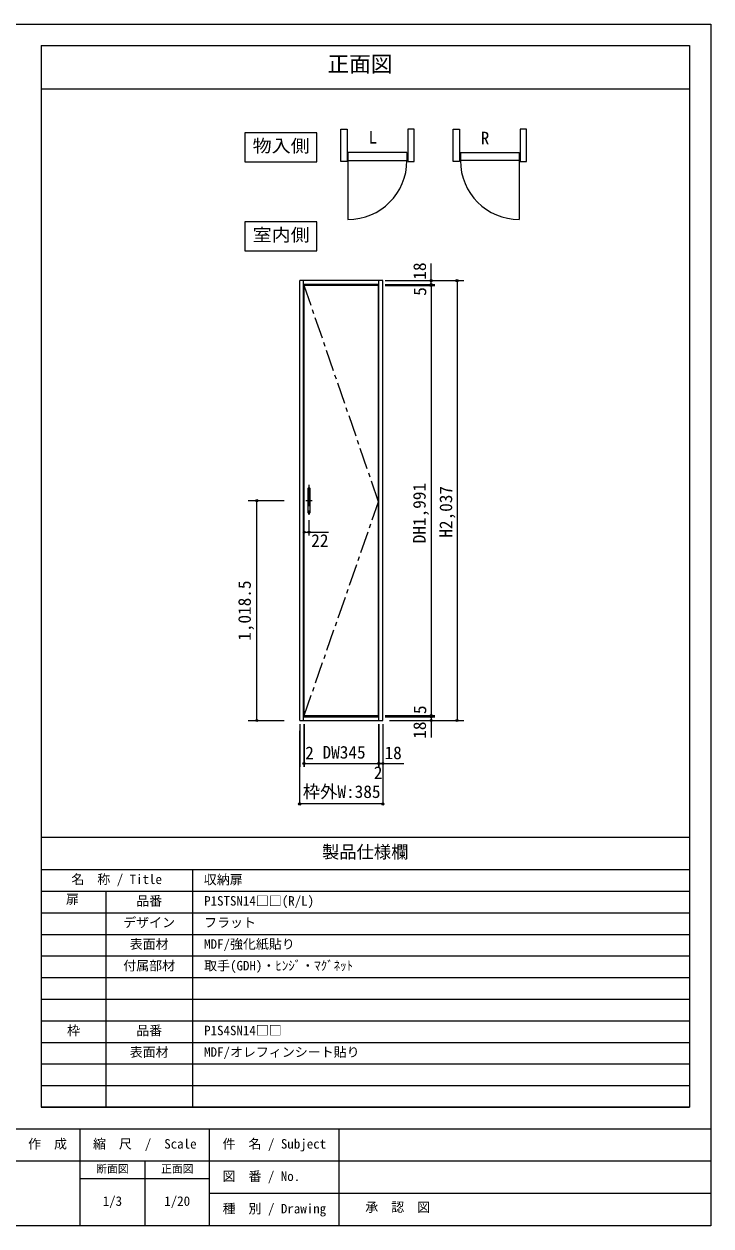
# Model space of a CAD drawing. Units: millimetres on the paper, enlarged 10 times, with parts at other scales. Extents: x -2058 to 1892, y -400 to 2383.
# Drawn here: x 303 to 1892, y -400 to 2383 of the extents above; entities that cross this region are included whole.
import ezdxf
from ezdxf.enums import TextEntityAlignment as Align

# ---------------------------------------------------------------- set-up
doc = ezdxf.new("R2010")
doc.units = ezdxf.units.MM
doc.header["$LTSCALE"] = 10
doc.header["$PDMODE"] = 32
doc.header["$PDSIZE"] = 5
doc.linetypes.add('CHAIN1', pattern=[8, 5, -1, 1, -1])
doc.layers.add('0-0_0', color=7, linetype='Continuous', lineweight=18)
doc.layers.add('3-8', color=4, linetype='Continuous', lineweight=18)
doc.layers.add('9-0', color=7, linetype='Continuous')
doc.styles.add('ＭＳ ゴシック', font='')
doc.styles.get('ＭＳ ゴシック').set_extended_font_data('MS Gothic')

msp = doc.modelspace()

# ---------------------------------------------------------------- linework, layer by layer
at = {"layer": '0-0_0'}
for p, q in [((1892.04, 2382.81), (1892.04, -399.69)), ((342.04, 2332.81), (342.04, -124.69)), ((342.04, 2332.81), (1842.04, 2332.81)), ((1842.04, 2332.81), (1842.04, -124.69)), ((342.04, 2232.81), (1842.04, 2232.81)), ((342.04, 500.31), (1842.04, 500.31)), ((342.04, 425.31), (1842.04, 425.31)), ((692.04, 425.31), (692.04, -124.69)), ((342.04, 375.31), (1842.04, 375.31)), ((492.04, 375.31), (492.04, -124.69)), ((342.04, 325.31), (1842.04, 325.31)), ((342.04, 275.31), (1842.04, 275.31)), ((342.04, 225.31), (1842.04, 225.31)), ((342.04, 175.31), (1842.04, 175.31)), ((342.04, 175.31), (1842.04, 175.31)), ((342.04, 125.31), (1842.04, 125.31)), ((342.04, 125.31), (1842.04, 125.31)), ((342.04, 75.31), (1842.04, 75.31)), ((342.04, 75.31), (1842.04, 75.31)), ((342.04, 25.31), (1842.04, 25.31)), ((342.04, -24.69), (1842.04, -24.69)), ((342.04, -74.69), (1842.04, -74.69)), ((1842.04, -124.69), (342.04, -124.69)), ((342.04, -124.69), (1842.04, -124.69)), ((-2057.96, -174.69), (1892.04, -174.69)), ((432.04, -174.69), (432.04, -399.69)), ((732.04, -399.69), (732.04, -174.69)), ((1032.04, -399.69), (1032.04, -174.69)), ((1892.04, -249.69), (-1257.96, -249.69)), ((582.04, -249.69), (582.04, -399.69)), ((432.04, -289.69), (732.04, -289.69)), ((1892.04, -324.69), (732.04, -324.69)), ((1892.04, -399.69), (-2057.96, -399.69))]:
    msp.add_line(p, q, dxfattribs=at)
msp.add_lwpolyline([(-2057.96, -399.69), (-2057.96, 2382.81), (1892.04, 2382.81)], dxfattribs=at)
at = {"layer": '3-8', "color": 7}
for p, q in [((979.82, 2064), (979.82, 2130.67)), ((813.15, 2064), (979.82, 2064)), ((1052.13, 2085.37), (1052.13, 2066.62)), ((1188.45, 2085.37), (1052.13, 2085.37)), ((1052.13, 2066.62), (1188.45, 2066.62)), ((1188.45, 2085.37), (1188.45, 2066.62)), ((1190.32, 2085.37), (1190.32, 2066.62)), ((1310.33, 2085.37), (1310.33, 2066.62)), ((1312.21, 2085.37), (1448.52, 2085.37)), ((1312.21, 2085.37), (1312.21, 2066.62)), ((1448.52, 2066.62), (1312.21, 2066.62)), ((1448.52, 2085.37), (1448.52, 2066.62)), ((1132.88, 1788.82), (940.38, 1788.82)), ((940.38, 770.32), (940.38, 1788.82)), ((949.38, 770.32), (949.38, 1788.82)), ((1123.88, 770.32), (1123.88, 1788.82)), ((1123.88, 1779.82), (949.38, 1779.82)), ((950.88, 781.82), (950.88, 1777.32)), ((959.75, 1251.07), (959.75, 1308.07)), ((960.5, 1308.82), (963.25, 1308.82)), ((964, 1308.07), (964, 1251.07)), ((963.25, 1250.32), (960.5, 1250.32)), ((949.3, 779.32), (1123.88, 779.32)), ((950.88, 781.82), (1122.88, 781.82)), ((940.38, 770.32), (949.38, 770.32)), ((949.3, 770.32), (1123.88, 770.32))]:
    msp.add_line(p, q, dxfattribs=at)
at = {"layer": '3-8'}
for p, q in [((1052.13, 2075.99), (1052.13, 1930.3)), ((1448.52, 2075.99), (1448.52, 1930.3)), ((1244.51, 1788.82), (1244.51, 1828.38)), ((1137.88, 1788.82), (1320.14, 1788.82)), ((1244.51, 1779.82), (1244.51, 1788.82)), ((1304.5, 1788.82), (1304.5, 770.32)), ((1137.88, 1779.82), (1253.01, 1779.82)), ((1137.88, 1777.32), (1253.01, 1777.32)), ((1244.51, 1779.82), (1244.51, 770.32)), ((821.13, 1279.57), (904.63, 1279.57)), ((841.13, 770.32), (841.13, 1279.57)), ((961.88, 1234.14), (961.88, 1199.05)), ((1137.88, 781.82), (1253.01, 781.82)), ((1137.88, 779.32), (1253.01, 779.32)), ((1244.51, 779.32), (1244.51, 770.32)), ((821.13, 770.32), (904.63, 770.32)), ((940.88, 761.82), (940.88, 663.47)), ((949.88, 761.82), (949.88, 663.47)), ((950.88, 761.82), (950.88, 663.47)), ((1122.88, 761.82), (1122.88, 663.47)), ((1123.88, 761.82), (1123.88, 663.47)), ((1132.88, 761.82), (1132.88, 577.3)), ((1147.88, 770.32), (1320.14, 770.32)), ((1244.51, 770.32), (1244.51, 730.77)), ((940.38, 577.3), (940.38, 746.82)), ((949.72, 670.97), (1132.88, 670.97)), ((1132.88, 670.97), (1181.63, 670.97)), ((1132.88, 577.3), (940.38, 577.3))]:
    msp.add_line(p, q, dxfattribs=at)
at = {"layer": '3-8', "linetype": 'CHAIN1'}
for p, q in [((1122.88, 1277.07), (950.88, 1777.32)), ((961.88, 1316.32), (961.88, 1242.82)), ((950.88, 781.82), (1122.88, 1277.07)), ((954.38, 1279.57), (969.38, 1279.57))]:
    msp.add_line(p, q, dxfattribs=at)
at = {"layer": '3-8', "color": 7}
for points in [[(979.82, 2130.67), (813.15, 2130.67), (813.15, 2064)], [(1123.88, 770.32), (1132.88, 770.32), (1132.88, 1788.82)], [(1122.88, 781.82), (1122.88, 1777.32), (950.88, 1777.32)]]:
    msp.add_lwpolyline(points, dxfattribs=at)
for points in [[(1050.26, 2064.74), (1035.26, 2064.74), (1035.26, 2139.74), (1050.26, 2139.74)], [(1190.32, 2064.74), (1205.32, 2064.74), (1205.32, 2139.74), (1190.32, 2139.74)], [(1310.33, 2064.74), (1295.33, 2064.74), (1295.33, 2139.74), (1310.33, 2139.74)], [(1450.4, 2064.74), (1465.4, 2064.74), (1465.4, 2139.74), (1450.4, 2139.74)], [(979.82, 1924.55), (813.15, 1924.55), (813.15, 1857.89), (979.82, 1857.89)]]:
    msp.add_lwpolyline(points, close=True, dxfattribs=at)
at = {"layer": '3-8'}
msp.add_lwpolyline([(950.88, 1206.55), (961.88, 1206.55), (1006.92, 1206.55)], dxfattribs=at)
for centre, start, end in [((1052.13, 2066.62), 270, 0), ((1448.52, 2066.62), 180, 270)]:
    msp.add_arc(centre, 136.31, start, end, dxfattribs=at)
at = {"layer": '3-8', "color": 7}
for centre, start, end in [((960.5, 1308.07), 90, 180), ((963.25, 1308.07), 0, 90), ((960.5, 1251.07), 180, 270), ((963.25, 1251.07), 270, 0)]:
    msp.add_arc(centre, 0.75, start, end, dxfattribs=at)
at = {"layer": '3-8'}
for p in [(1244.51, 1788.82), (1244.51, 1779.82), (1304.5, 1788.82), (1244.51, 1777.32), (841.13, 1279.57), (950.88, 1206.55), (961.88, 1206.55), (1244.51, 781.82), (1244.51, 779.32), (841.13, 770.32), (1244.51, 770.32), (1304.5, 770.32), (949.88, 670.97), (950.88, 670.97), (1122.88, 670.97), (1123.88, 670.97), (1132.88, 670.97), (940.38, 577.3), (1132.88, 577.3)]:
    msp.add_point(p, dxfattribs=at)

# ---------------------------------------------------------------- texts
at = {"layer": '0-0_0', "style": 'ＭＳ ゴシック'}
for s, height, p in [('正面図 ', 36.66, (1005.06, 2260.98)), ('製品仕様欄', 29.33, (992.04, 442.81)), ('名\u3000称 / Title', 21.99, (412.04, 385.31)), ('収納扉', 21.99, (718.57, 384.59)), ('扉', 21.99, (399.54, 339.18)), ('品番', 21.99, (562.04, 335.31)), ('P1STSN14□□(R/L)', 21.99, (719.28, 335.31)), ('デザイン', 21.99, (532.04, 285.31)), ('フラット', 21.99, (719.28, 285.31)), ('表面材', 21.99, (547.04, 235.31)), ('MDF/強化紙貼り', 21.99, (719.28, 235.31)), ('付属部材', 21.99, (532.04, 185.31)), ('取手(GDH)・ﾋﾝｼﾞ・ﾏｸﾞﾈｯﾄ', 21.99, (719.28, 185.31)), ('枠', 21.99, (402.04, 35.31)), ('品番', 21.99, (562.04, 35.31)), ('P1S4SN14□□', 21.99, (719.28, 35.31)), ('表面材', 21.99, (547.04, -14.69)), ('MDF/オレフィンシート貼り', 21.99, (719.28, -14.69)), ('作\u3000成', 21.99, (312.04, -227.19)), ('縮\u3000尺\u3000/\u3000Scale', 21.99, (462.04, -227.19)), ('件\u3000名 / Subject', 21.99, (762.04, -227.19)), ('断面図', 18.33, (469.54, -282.19)), ('正面図', 18.33, (619.54, -282.19)), ('図\u3000番 / No.', 21.99, (761.88, -302.19)), ('1/3', 21.99, (484.54, -359.69)), ('1/20', 21.99, (627.04, -359.69)), ('種\u3000別 / Drawing', 21.99, (762.04, -377.19)), ('承\u3000認\u3000図', 21.99, (1092.21, -373.62))]:
    msp.add_text(s, height=height, dxfattribs=at).set_placement(p, align=Align.BOTTOM_LEFT)
at = {"layer": '3-8', "color": 7, "style": 'ＭＳ ゴシック', "width": 1.1}
for s, p in [('物入側', (831.48, 2077.33)), ('室内側', (831.48, 1871.22))]:
    msp.add_text(s, height=29.33, dxfattribs=at).set_placement(p, align=Align.BOTTOM_LEFT)
at = {"layer": '3-8', "color": 7, "style": 'ＭＳ ゴシック'}
for s, p in [('18', (1241.42, 1790.98)), ('5', (1242.07, 1753.74)), ('DH1,991', (1240.77, 1180.74)), ('H2,037', (1302.03, 1193.69)), ('1,018.5', (836.13, 954.95)), ('5', (1242.07, 785.4)), ('18', (1241.42, 728.16))]:
    msp.add_text(s, height=29.33, rotation=90, dxfattribs=at).set_placement(p, align=Align.BOTTOM_LEFT)
for s, p in [('22', (967.15, 1163.53)), ('2', (953.23, 672.01)), ('DW345', (993.2, 673.49)), ('18', (1136.7, 672.18)), ('2', (1111.89, 626.17)), ('枠外W:385', (947.68, 582.3))]:
    msp.add_text(s, height=29.33, dxfattribs=at).set_placement(p, align=Align.BOTTOM_LEFT)
at = {"layer": '9-0', "style": 'ＭＳ ゴシック'}
for s, p in [('L', (1099.58, 2097.44)), ('R', (1359.24, 2095.32))]:
    msp.add_text(s, height=29.33, dxfattribs=at).set_placement(p, align=Align.BOTTOM_LEFT)

doc.saveas('drawing.dxf')
